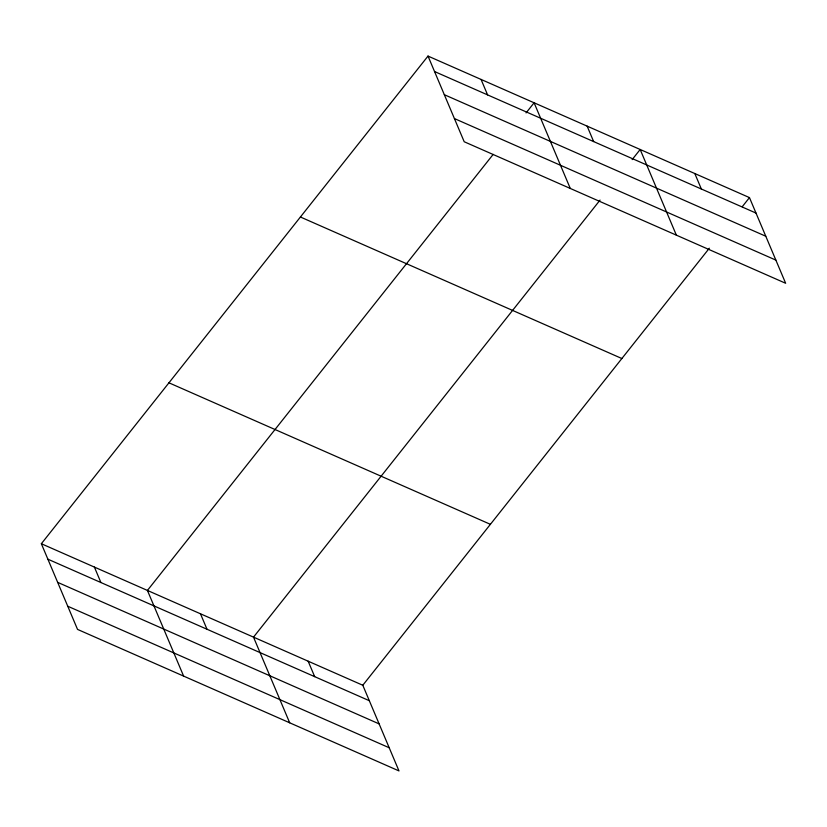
<?xml version="1.0" encoding="UTF-8"?>
<svg xmlns="http://www.w3.org/2000/svg" width="827" height="827" viewBox="0 0 827 827"><rect width="100%" height="100%" fill="white"/><g stroke="black" fill="none" stroke-linecap="round" stroke-linejoin="round"><path stroke-width="1.24" d="M41.35 543.732L362.795 685.252L398.986 770.919L77.531 629.399L41.35 543.732L428.014 56.081L749.469 197.601L785.65 283.268L464.205 141.748L428.014 56.081M493.171 154.401L147.423 590.437L183.615 676.093M526.075 112.906L534.097 102.786L570.279 188.442M600.051 200.093L253.507 637.141L289.688 722.798M632.148 159.611L640.17 149.491L676.362 235.147M362.795 685.252L709.339 248.214M742.243 206.719L749.469 197.601M434.547 71.535L755.992 213.066M444.337 94.702L765.781 236.233M454.416 118.571L775.86 260.102M300.418 217.005L621.863 358.525M168.946 382.808L490.401 524.328M47.883 559.186L369.328 700.717M57.663 582.353L379.107 723.883M67.752 606.232L389.197 747.753M694.814 173.546L701.348 189.001M587.139 126.138L593.662 141.593M481.056 79.433L487.589 94.888M308.151 661.197L314.684 676.651M200.465 613.789L206.998 629.244M94.392 567.084L100.915 582.539"/></g></svg>
